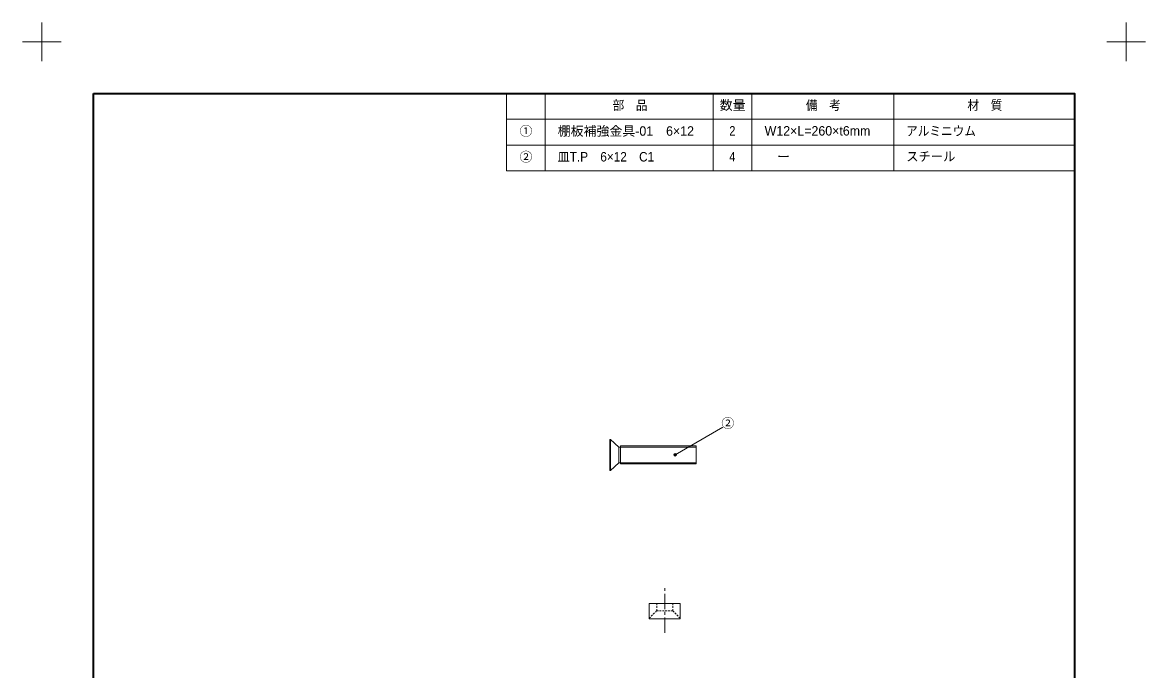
# Model space of a CAD drawing. Units: millimetres on the paper. Extents: x -396 to 396, y -304 to 304.
# Drawn here: x -396.2 to 38.8, y 53.9 to 304.5 of the extents above; entities that cross this region are included whole.
import ezdxf
from ezdxf.enums import TextEntityAlignment as Align

# ---------------------------------------------------------------- set-up
doc = ezdxf.new("R2010")
doc.units = ezdxf.units.MM
doc.linetypes.add('USER2', pattern=[9.172222, 5.997222, -1.058333, 1.058333, -1.058333])
doc.linetypes.add('USER3', pattern=[1.11, 0.71, -0.4])
for name, color, linetype, lineweight in [('0-0_3一般', 7, 'USER3', 15), ('0-1_1図面枠', 7, 'Continuous', 20), ('0-2_2寸法-3', 7, 'Continuous', 15)]:
    doc.layers.add(name, color=color, linetype=linetype, lineweight=lineweight)
doc.styles.add('ＭＳ Ｐゴシック', font='')
doc.styles.get('ＭＳ Ｐゴシック').set_extended_font_data('MS PGothic')

# ---------------------------------------------------------------- blocks, each defined once
blk = doc.blocks.new('グループ-1')
at = {"layer": '0-1_1図面枠', "lineweight": 15}
for p, q in [((-210, 289.5), (-210, 304.5)), ((210, 289.5), (210, 304.5)), ((-217.5, 297), (-202.5, 297)), ((217.5, 297), (202.5, 297))]:
    blk.add_line(p, q, dxfattribs=at)
blk = doc.blocks.new('グループ-3')
at = {"layer": '0-1_1図面枠', "lineweight": 35}
for p, q in [((-190, -247), (190, -247)), ((-99, -247), (-99, -277)), ((6, -247), (6, -277)), ((56, -247), (56, -277)), ((86, -247), (86, -277)), ((130, -247), (130, -277))]:
    blk.add_line(p, q, dxfattribs=at)
blk.add_lwpolyline([(-190, 277), (190, 277), (190, -277), (-190, -277)], close=True, dxfattribs=at)
blk = doc.blocks.new('図面枠')
at = {"layer": '0-1_1図面枠'}
for name in ['グループ-1', 'グループ-3']:
    blk.add_blockref(name, (0, 0), dxfattribs=at)
blk = doc.blocks.new('グループ-5')
at = {"layer": '0-1_1図面枠', "lineweight": 15}
for p, q in [((-15, 277), (-15, 247)), ((50, 277), (50, 247)), ((65, 277), (65, 247)), ((120, 277), (120, 247)), ((-30, 267), (190, 267)), ((-30, 257), (190, 257))]:
    blk.add_line(p, q, dxfattribs=at)
blk.add_lwpolyline([(-30, 277), (190, 277), (190, 247), (-30, 247)], close=True, dxfattribs=at)
blk = doc.blocks.new('グループ-6')
at = {"layer": '0-1_1図面枠'}
blk.add_blockref('グループ-5', (0, 0), dxfattribs=at)
at = {"layer": '0-1_1図面枠', "style": 'ＭＳ Ｐゴシック'}
for s, height, width, p in [('部\u3000品', 3.666, 0.9, (11.071, 269.527)), ('備\u3000考', 3.666, 0.9, (85.958, 269.517)), ('材\u3000質', 3.666, 0.9, (148.526, 269.564)), ('2', 3.666, 0.9, (56.27, 259.603)), ('アルミニウム', 3.669, 0.9, (124.77, 259.537)), ('皿T.P\u30006×12\u3000C1', 3.669, 0.95, (-10.288, 249.546)), ('4', 3.666, 0.9, (56.26, 249.603)), ('スチール', 3.669, 0.95, (124.807, 249.671))]:
    blk.add_text(s, height=height, dxfattribs=dict(at, width=width)).set_placement(p, align=Align.BOTTOM_LEFT)
for s, height, p in [('数量', 3.666, (52.573, 269.546)), ('①', 3.666, (-24.978, 259.527)), ('棚板補強金具-01\u30006×12', 3.669, (-10.173, 259.527)), ('W12×L=260×t6mm', 3.669, (69.963, 259.595)), ('②', 3.666, (-24.978, 249.527)), ('ー', 3.669, (74.77, 249.603))]:
    blk.add_text(s, height=height, dxfattribs=at).set_placement(p, align=Align.BOTTOM_LEFT)
blk = doc.blocks.new('グループ-7')
at = {"layer": '0-0_3一般', "linetype": 'Continuous'}
for p, q in [((10.3, 143), (13.5, 140)), ((13.5, 134), (10.3, 131))]:
    blk.add_line(p, q, dxfattribs=at)
for points in [[(10, 143), (10.3, 143), (10.3, 131), (10, 131)], [(13.5, 140), (43.5, 140), (43.5, 134), (13.5, 134)], [(43.5, 140.5), (14.1, 140.5), (14.1, 133.5), (43.5, 133.5)]]:
    blk.add_lwpolyline(points, close=True, dxfattribs=at)
blk = doc.blocks.new('グループ-9')
at = {"layer": '0-0_3一般', "linetype": 'USER2'}
blk.add_line((31.282, 68.085), (31.282, 85.885), dxfattribs=at)
at = {"layer": '0-0_3一般'}
for p, q in [((28.182, 76.626), (28.182, 79.476)), ((34.382, 76.626), (34.382, 79.476)), ((25.282, 73.726), (28.182, 76.626)), ((34.382, 76.626), (28.182, 76.626)), ((37.282, 73.726), (34.382, 76.626))]:
    blk.add_line(p, q, dxfattribs=at)
at = {"layer": '0-0_3一般', "linetype": 'Continuous'}
blk.add_lwpolyline([(37.282, 73.476), (37.282, 79.476), (25.282, 79.476), (25.282, 73.476)], close=True, dxfattribs=at)

msp = doc.modelspace()

# ---------------------------------------------------------------- hatches: boundary and pattern name
at = {"layer": '0-2_2寸法-3'}
msp.add_hatch(color=256, dxfattribs=at).paths.add_polyline_path([(-142.967, 137.079, 1), (-143.968, 137.079, 1)])

# ---------------------------------------------------------------- linework, layer by layer
msp.add_line((-143.468, 137.079), (-124.973, 147.757), dxfattribs=at)
msp.add_circle((-143.468, 137.079), 0.501, dxfattribs=at)

# ---------------------------------------------------------------- block references
at = {"layer": '0-0_3一般'}
for name in ['グループ-7', 'グループ-9']:
    msp.add_blockref(name, (-178.75, 0), dxfattribs=at)
at = {"layer": '0-1_1図面枠'}
for name in ['図面枠', 'グループ-6']:
    msp.add_blockref(name, (-178.75, 0), dxfattribs=at)

# ---------------------------------------------------------------- texts
at = {"layer": '0-2_2寸法-3', "style": 'ＭＳ Ｐゴシック'}
msp.add_text('②', height=3.666, dxfattribs=at).set_placement((-125.545, 146.384), align=Align.BOTTOM_LEFT)

doc.saveas('drawing.dxf')
